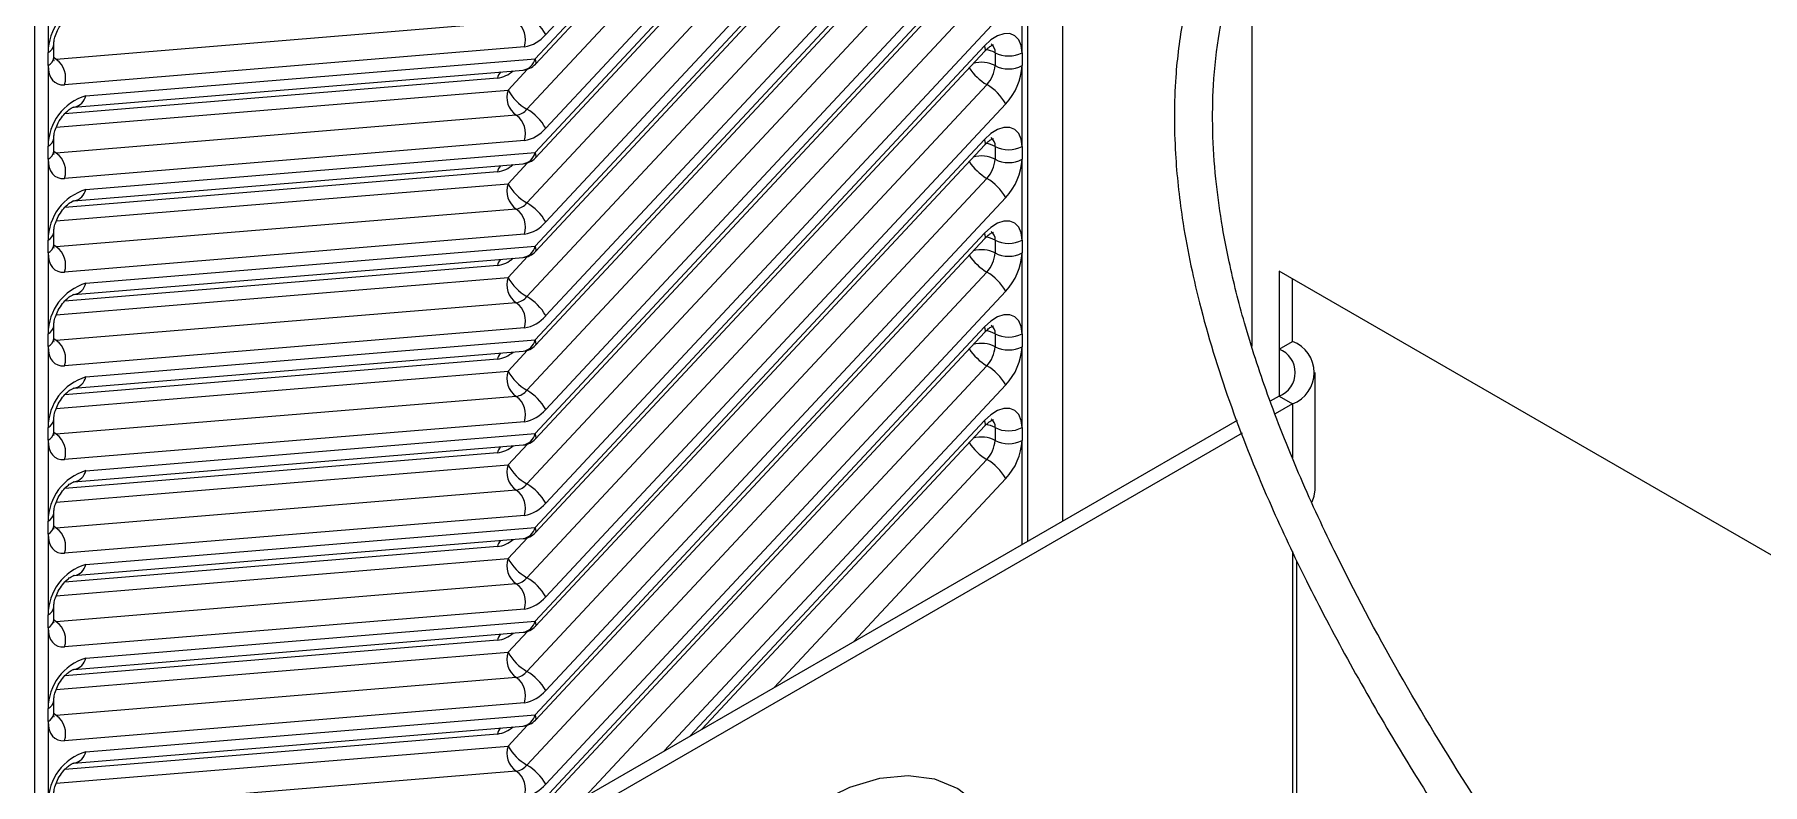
# Model space of a CAD drawing. Extents: x 75 to 2075, y 25 to 1460.
# Drawn here: x 1495.8 to 1608.7, y 928.1 to 977.1 of the extents above; entities that cross this region are included whole.
import ezdxf

# ---------------------------------------------------------------- set-up
doc = ezdxf.new("R2010")
doc.units = 0
doc.header["$LTSCALE"] = 5
doc.linetypes.add('SLD-KATı', pattern=[0])
doc.layers.get('0').update_dxf_attribs({"linetype": 'CONTINUOUS'})

msp = doc.modelspace()

# ---------------------------------------------------------------- linework, layer by layer
at = {"color": 7, "linetype": 'SLD-KATı'}
for p, q in [((1495.762, 1144.369), (1495.762, 906.126)), ((1560.652, 944.012), (1560.652, 1010.76)), ((1559.214, 1009.343), (1529.162, 977.122)), ((1562.937, 945.331), (1562.937, 1008.53)), ((1528.466, 975.534), (1557.822, 1007.009)), ((1528.496, 975.192), (1557.852, 1006.666)), ((1557.982, 1004.466), (1527.93, 972.245)), ((1559.214, 1003.219), (1529.162, 970.998)), ((1528.466, 969.41), (1557.822, 1000.885)), ((1528.496, 969.068), (1557.852, 1000.542)), ((1557.982, 998.342), (1527.93, 966.121)), ((1559.214, 997.095), (1529.162, 964.874)), ((1528.466, 963.286), (1557.822, 994.761)), ((1528.496, 962.944), (1557.852, 994.418)), ((1557.982, 992.218), (1527.93, 959.997)), ((1559.214, 990.971), (1529.162, 958.75)), ((1528.466, 957.162), (1557.822, 988.637)), ((1528.496, 956.819), (1557.852, 988.294)), ((1557.982, 986.094), (1527.93, 953.873)), ((1559.214, 984.847), (1529.162, 952.625)), ((1575.312, 956.752), (1575.312, 983.962)), ((1528.466, 951.038), (1557.822, 982.512)), ((1496.646, 981.224), (1496.646, 975.941)), ((1528.496, 950.695), (1557.852, 982.17)), ((1560.286, 975.935), (1560.286, 981.218)), ((1557.982, 979.97), (1527.93, 947.749)), ((1527.234, 977.967), (1497.182, 975.491)), ((1559.214, 978.723), (1529.162, 946.501)), ((1496.646, 975.099), (1496.646, 975.941)), ((1497.012, 975.61), (1497.012, 976.451)), ((1527.77, 976.318), (1497.718, 973.842)), ((1499.11, 973.115), (1528.466, 975.534)), ((1528.466, 944.914), (1557.822, 976.388)), ((1528.496, 944.571), (1557.852, 976.046)), ((1557.844, 976.039), (1557.852, 976.046)), ((1558.518, 975.935), (1558.518, 975.094)), ((1560.286, 975.935), (1560.286, 975.094)), ((1496.646, 975.099), (1496.646, 969.817)), ((1498.329, 972.38), (1527.685, 974.798)), ((1560.286, 969.811), (1560.286, 975.094)), ((1557.982, 973.846), (1527.93, 941.625)), ((1498.361, 972.383), (1498.329, 972.38)), ((1559.214, 972.599), (1529.162, 940.377)), ((1527.234, 971.843), (1497.182, 969.367)), ((1496.646, 968.975), (1496.646, 969.817)), ((1497.012, 969.486), (1497.012, 970.327)), ((1527.77, 970.194), (1497.718, 967.718)), ((1528.466, 938.79), (1557.822, 970.264)), ((1528.496, 938.447), (1557.852, 969.922)), ((1557.844, 969.915), (1557.852, 969.922)), ((1558.518, 969.811), (1558.518, 968.969)), ((1560.286, 969.811), (1560.286, 968.969)), ((1496.646, 968.975), (1496.646, 963.692)), ((1498.329, 966.256), (1527.685, 968.674)), ((1499.11, 966.991), (1528.466, 969.41)), ((1560.286, 963.687), (1560.286, 968.969)), ((1557.982, 967.722), (1527.93, 935.501)), ((1559.214, 966.475), (1529.162, 934.253)), ((1527.234, 965.719), (1497.182, 963.243)), ((1498.361, 966.259), (1498.329, 966.256)), ((1497.012, 963.362), (1497.012, 964.203)), ((1528.466, 932.666), (1557.822, 964.14)), ((1496.646, 962.851), (1496.646, 963.692)), ((1527.77, 964.07), (1497.718, 961.594)), ((1499.11, 960.867), (1528.466, 963.286)), ((1528.496, 932.323), (1557.852, 963.798)), ((1557.844, 963.791), (1557.852, 963.798)), ((1558.518, 963.687), (1558.518, 962.845)), ((1560.286, 963.687), (1560.286, 962.845)), ((1496.646, 962.851), (1496.646, 957.568)), ((1498.329, 960.132), (1527.685, 962.55)), ((1560.286, 957.562), (1560.286, 962.845)), ((1557.982, 961.598), (1527.93, 929.377)), ((1634.591, 928.459), (1577.08, 961.66)), ((1577.08, 961.66), (1577.08, 956.557)), ((1577.963, 957.067), (1577.963, 961.15)), ((1498.361, 960.135), (1498.329, 960.132)), ((1559.214, 960.351), (1529.162, 928.129)), ((1527.234, 959.595), (1497.182, 957.119)), ((1496.646, 956.727), (1496.646, 957.568)), ((1497.012, 957.238), (1497.012, 958.079)), ((1527.77, 957.946), (1497.718, 955.47)), ((1528.466, 926.541), (1557.822, 958.016)), ((1528.496, 926.199), (1557.852, 957.674)), ((1557.844, 957.667), (1557.852, 957.674)), ((1558.518, 957.562), (1558.518, 956.721)), ((1560.286, 957.562), (1560.286, 956.721)), ((1496.646, 956.727), (1496.646, 951.444)), ((1498.329, 954.008), (1527.685, 956.426)), ((1499.11, 954.743), (1528.466, 957.162)), ((1560.286, 951.438), (1560.286, 956.721)), ((1577.08, 956.557), (1577.963, 957.067)), ((1498.361, 954.011), (1498.329, 954.008)), ((1579.428, 947.371), (1579.428, 955.026)), ((1527.234, 953.471), (1497.182, 950.995)), ((1577.08, 953.495), (1576.502, 953.162)), ((1577.963, 952.985), (1576.83, 952.331)), ((1577.08, 953.495), (1577.963, 952.985)), ((1497.012, 951.114), (1497.012, 951.955)), ((1574.329, 951.907), (1497.53, 907.572)), ((1527.77, 951.821), (1497.718, 949.345)), ((1496.646, 950.603), (1496.646, 951.444)), ((1496.646, 950.603), (1496.646, 945.32)), ((1574.659, 951.077), (1498.414, 907.062)), ((1499.11, 948.619), (1528.466, 951.038)), ((1539.354, 931.716), (1557.852, 951.55)), ((1557.844, 951.543), (1557.852, 951.55)), ((1558.518, 951.438), (1558.518, 950.597)), ((1560.286, 951.438), (1560.286, 950.597)), ((1498.329, 947.884), (1527.685, 950.302)), ((1527.234, 947.347), (1497.182, 944.871)), ((1498.361, 947.887), (1498.329, 947.884)), ((1496.646, 944.479), (1496.646, 945.32)), ((1497.012, 944.989), (1497.012, 945.831)), ((1527.77, 945.697), (1497.718, 943.221)), ((1496.646, 944.479), (1496.646, 939.196)), ((1498.329, 941.76), (1527.685, 944.178)), ((1499.11, 942.495), (1528.466, 944.914)), ((1578.247, 915.636), (1578.247, 942.73)), ((1498.361, 941.763), (1498.329, 941.76)), ((1527.234, 941.223), (1497.182, 938.747)), ((1497.012, 938.865), (1497.012, 939.707)), ((1527.77, 939.573), (1497.718, 937.097)), ((1496.646, 938.355), (1496.646, 939.196)), ((1496.646, 938.355), (1496.646, 933.072)), ((1499.11, 936.371), (1528.466, 938.79)), ((1498.329, 935.635), (1527.685, 938.054)), ((1527.234, 935.099), (1497.182, 932.623)), ((1498.361, 935.639), (1498.329, 935.635)), ((1496.646, 932.231), (1496.646, 933.072)), ((1497.012, 932.741), (1497.012, 933.582)), ((1527.77, 933.449), (1497.718, 930.973)), ((1499.11, 930.247), (1528.466, 932.666)), ((1496.646, 932.231), (1496.646, 926.948)), ((1498.329, 929.511), (1527.685, 931.93)), ((1498.361, 929.515), (1498.329, 929.511)), ((1527.234, 928.975), (1497.182, 926.499))]:
    msp.add_line(p, q, dxfattribs=at)
at = {"color": 8, "linetype": 'SLD-KATı'}
for p, q in [((1526.698, 973.492), (1527.97, 974.856)), ((1497.185, 971.061), (1526.698, 973.492)), ((1526.002, 974.276), (1497.743, 971.948)), ((1526.698, 967.368), (1527.97, 968.732)), ((1526.002, 968.152), (1497.743, 965.824)), ((1497.185, 964.937), (1526.698, 967.368)), ((1526.002, 962.028), (1497.743, 959.7)), ((1526.698, 961.244), (1527.97, 962.608)), ((1497.185, 958.813), (1526.698, 961.244)), ((1526.698, 955.12), (1527.97, 956.484)), ((1577.08, 956.557), (1577.08, 953.495)), ((1497.185, 952.689), (1526.698, 955.12)), ((1526.002, 955.904), (1497.743, 953.576)), ((1557.982, 955.474), (1531.707, 927.302)), ((1559.214, 954.227), (1536.897, 930.298)), ((1577.963, 952.985), (1577.963, 949.455)), ((1538.596, 931.279), (1557.822, 951.892)), ((1560.286, 943.8), (1560.286, 950.597)), ((1526.002, 949.78), (1497.743, 947.452)), ((1526.698, 948.996), (1527.97, 950.36)), ((1497.185, 946.565), (1526.698, 948.996)), ((1557.982, 949.35), (1544.082, 934.446)), ((1559.214, 948.102), (1549.271, 937.442)), ((1526.698, 942.872), (1527.97, 944.236)), ((1497.185, 940.441), (1526.698, 942.872)), ((1526.002, 943.656), (1497.743, 941.328)), ((1577.963, 943.337), (1577.963, 915.918)), ((1526.002, 937.532), (1497.743, 935.204)), ((1526.698, 936.748), (1527.97, 938.112)), ((1497.185, 934.316), (1526.698, 936.748)), ((1526.002, 931.408), (1497.743, 929.08)), ((1526.698, 930.624), (1527.97, 931.987)), ((1497.185, 928.192), (1526.698, 930.624))]:
    msp.add_line(p, q, dxfattribs=at)
at = {"color": 7, "linetype": 'SLD-KATı', "flags": 128}
for points in [[(1560.286, 975.935), (1560.232, 976.403), (1560.074, 976.78), (1559.822, 977.045), (1559.491, 977.18), (1559.101, 977.178), (1558.675, 977.038), (1558.24, 976.77), (1557.822, 976.388)], [(1496.646, 975.099), (1496.665, 974.814), (1496.721, 974.556), (1496.812, 974.331), (1496.938, 974.144), (1497.095, 973.999), (1497.28, 973.899), (1497.489, 973.846), (1497.718, 973.842)], [(1560.286, 969.811), (1560.232, 970.279), (1560.074, 970.656), (1559.822, 970.921), (1559.491, 971.056), (1559.101, 971.054), (1558.675, 970.914), (1558.24, 970.646), (1557.822, 970.264)], [(1496.646, 968.975), (1496.665, 968.69), (1496.721, 968.432), (1496.812, 968.207), (1496.938, 968.02), (1497.095, 967.875), (1497.28, 967.775), (1497.489, 967.722), (1497.718, 967.718)], [(1560.286, 963.687), (1560.232, 964.155), (1560.074, 964.532), (1559.822, 964.797), (1559.491, 964.932), (1559.101, 964.93), (1558.675, 964.79), (1558.24, 964.521), (1557.822, 964.14)], [(1496.646, 962.851), (1496.665, 962.566), (1496.721, 962.308), (1496.812, 962.083), (1496.938, 961.896), (1497.095, 961.751), (1497.28, 961.651), (1497.489, 961.598), (1497.718, 961.594)], [(1560.286, 957.562), (1560.232, 958.031), (1560.074, 958.408), (1559.822, 958.673), (1559.491, 958.808), (1559.101, 958.806), (1558.675, 958.666), (1558.24, 958.397), (1557.822, 958.016)], [(1496.646, 956.727), (1496.665, 956.442), (1496.721, 956.184), (1496.812, 955.959), (1496.938, 955.772), (1497.095, 955.627), (1497.28, 955.527), (1497.489, 955.474), (1497.718, 955.47)], [(1560.286, 951.438), (1560.232, 951.906), (1560.074, 952.284), (1559.822, 952.549), (1559.491, 952.684), (1559.101, 952.682), (1558.675, 952.542), (1558.24, 952.273), (1557.822, 951.892)], [(1496.646, 950.603), (1496.665, 950.318), (1496.721, 950.06), (1496.812, 949.835), (1496.938, 949.648), (1497.095, 949.503), (1497.28, 949.403), (1497.489, 949.35), (1497.718, 949.345)], [(1579.239, 946.584), (1579.376, 946.957), (1579.428, 947.371)], [(1496.646, 944.479), (1496.665, 944.194), (1496.721, 943.936), (1496.812, 943.711), (1496.938, 943.524), (1497.095, 943.379), (1497.28, 943.279), (1497.489, 943.226), (1497.718, 943.221)], [(1496.646, 938.355), (1496.665, 938.07), (1496.721, 937.812), (1496.812, 937.587), (1496.938, 937.4), (1497.095, 937.255), (1497.28, 937.155), (1497.489, 937.102), (1497.718, 937.097)], [(1496.646, 932.231), (1496.665, 931.945), (1496.721, 931.688), (1496.812, 931.463), (1496.938, 931.276), (1497.095, 931.131), (1497.28, 931.031), (1497.489, 930.978), (1497.718, 930.973)], [(1534.528, 901.672), (1534.369, 902.538), (1534.211, 904.762), (1534.369, 907.168), (1534.838, 909.697), (1535.608, 912.287), (1536.659, 914.874), (1537.965, 917.394), (1539.494, 919.785), (1541.209, 921.988), (1543.067, 923.95), (1545.023, 925.621), (1547.027, 926.96), (1549.032, 927.936), (1550.988, 928.522), (1552.846, 928.706), (1554.561, 928.483), (1556.09, 927.857), (1557.396, 926.845), (1558.447, 925.472), (1558.935, 924.508)]]:
    msp.add_lwpolyline(points, dxfattribs=at)
at = {"color": 8, "linetype": 'SLD-KATı', "flags": 128}
for points in [[(1497.182, 975.491), (1497.016, 975.613), (1497.012, 975.616)], [(1528.496, 975.192), (1528.51, 975.21), (1528.532, 975.291), (1528.517, 975.4), (1528.466, 975.534)], [(1557.852, 976.046), (1557.866, 976.065), (1557.888, 976.145), (1557.873, 976.254), (1557.822, 976.388)], [(1557.852, 969.922), (1557.866, 969.941), (1557.888, 970.021), (1557.873, 970.13), (1557.822, 970.264)], [(1497.182, 969.367), (1497.016, 969.488), (1497.012, 969.492)], [(1528.496, 969.068), (1528.51, 969.086), (1528.532, 969.167), (1528.517, 969.276), (1528.466, 969.41)], [(1557.852, 963.798), (1557.866, 963.817), (1557.888, 963.897), (1557.873, 964.006), (1557.822, 964.14)], [(1497.182, 963.243), (1497.016, 963.364), (1497.012, 963.368)], [(1528.496, 962.944), (1528.51, 962.962), (1528.532, 963.043), (1528.517, 963.152), (1528.466, 963.286)], [(1557.852, 957.674), (1557.866, 957.693), (1557.888, 957.773), (1557.873, 957.882), (1557.822, 958.016)], [(1497.182, 957.119), (1497.016, 957.24), (1497.012, 957.244)], [(1528.496, 956.819), (1528.51, 956.838), (1528.532, 956.919), (1528.517, 957.028), (1528.466, 957.162)], [(1557.852, 951.55), (1557.866, 951.569), (1557.888, 951.649), (1557.873, 951.758), (1557.822, 951.892)], [(1497.182, 950.995), (1497.016, 951.116), (1497.012, 951.12)], [(1528.496, 950.695), (1528.51, 950.714), (1528.532, 950.794), (1528.517, 950.904), (1528.466, 951.038)], [(1497.182, 944.871), (1497.016, 944.992), (1497.012, 944.996)], [(1528.496, 944.571), (1528.51, 944.59), (1528.532, 944.67), (1528.517, 944.78), (1528.466, 944.914)], [(1497.182, 938.747), (1497.016, 938.868), (1497.012, 938.872)], [(1528.496, 938.447), (1528.51, 938.466), (1528.532, 938.546), (1528.517, 938.656), (1528.466, 938.79)], [(1497.182, 932.623), (1497.016, 932.744), (1497.012, 932.748)], [(1528.496, 932.323), (1528.51, 932.342), (1528.532, 932.422), (1528.517, 932.532), (1528.466, 932.666)]]:
    msp.add_lwpolyline(points, dxfattribs=at)
at = {"color": 7, "linetype": 'SLD-KATı'}
for centre, radius, start, end in [((1500.099, 975.931), 3.453, 106.63679, 179.84564), ((1526.39, 976.781), 1.456, 341.43504, 54.5512), ((1526.215, 975.443), 3.392, 29.66643, 59.62449), ((1527.383, 978.596), 2.311, 279.63258, 320.36204), ((1496.338, 974.305), 1.456, 341.43504, 54.5512), ((1559.402, 977.641), 1.921, 242.60967, 297.39033), ((1527.582, 976.044), 1.25, 274.70992, 316.99514), ((1556.574, 975.19), 1.947, 316.35189, 357.16539), ((1559.402, 976.799), 1.921, 242.60967, 297.39033), ((1556.397, 975.286), 3.893, 316.35189, 357.16539), ((1528.078, 973.029), 1.456, 161.43504, 234.5512), ((1529.645, 975.171), 3.392, 209.66643, 239.62449), ((1556.267, 970.92), 3.392, 29.66643, 59.62449), ((1500.099, 969.807), 3.453, 106.63679, 179.84564), ((1527.041, 972.982), 1.155, 279.63258, 320.36204), ((1526.215, 969.319), 3.392, 29.66643, 59.62449), ((1526.39, 970.657), 1.456, 341.43504, 54.5512), ((1527.383, 972.472), 2.311, 279.63258, 320.36204), ((1559.402, 971.516), 1.921, 242.60967, 297.39033), ((1496.338, 968.181), 1.456, 341.43504, 54.5512), ((1527.582, 969.92), 1.25, 274.70992, 316.99514), ((1556.574, 969.066), 1.947, 316.35189, 357.16539), ((1559.402, 970.675), 1.921, 242.60967, 297.39033), ((1556.397, 969.162), 3.893, 316.35189, 357.16539), ((1556.267, 964.796), 3.392, 29.66643, 59.62449), ((1500.099, 963.683), 3.453, 106.63679, 179.84564), ((1528.078, 966.905), 1.456, 161.43504, 234.5512), ((1529.645, 969.047), 3.392, 209.66643, 239.62449), ((1527.041, 966.858), 1.155, 279.63258, 320.36204), ((1526.39, 964.533), 1.456, 341.43504, 54.5512), ((1526.215, 963.195), 3.392, 29.66643, 59.62449), ((1527.383, 966.348), 2.311, 279.63258, 320.36204), ((1496.338, 962.057), 1.456, 341.43504, 54.5512), ((1559.402, 965.392), 1.921, 242.60967, 297.39033), ((1527.582, 963.796), 1.25, 274.70992, 316.99514), ((1556.574, 962.942), 1.947, 316.35189, 357.16539), ((1559.402, 964.551), 1.921, 242.60967, 297.39033), ((1556.397, 963.038), 3.893, 316.35189, 357.16539), ((1500.099, 957.559), 3.453, 106.63679, 179.84564), ((1528.078, 960.781), 1.456, 161.43504, 234.5512), ((1529.645, 962.923), 3.392, 209.66643, 239.62449), ((1556.267, 958.672), 3.392, 29.66643, 59.62449), ((1527.041, 960.734), 1.155, 279.63258, 320.36204), ((1526.215, 957.071), 3.392, 29.66643, 59.62449), ((1526.39, 958.409), 1.456, 341.43504, 54.5512), ((1527.383, 960.223), 2.311, 279.63258, 320.36204), ((1559.402, 959.268), 1.921, 242.60967, 297.39033), ((1496.338, 955.933), 1.456, 341.43504, 54.5512), ((1527.582, 957.672), 1.25, 274.70992, 316.99514), ((1556.574, 956.818), 1.947, 316.35189, 357.16539), ((1559.402, 958.427), 1.921, 242.60967, 297.39033), ((1556.397, 956.914), 3.893, 316.35189, 357.16539), ((1576.499, 955.026), 1.637, 290.78342, 69.21658), ((1577.189, 955.026), 2.183, 290.78342, 69.21658), ((1528.078, 954.657), 1.456, 161.43504, 234.5512), ((1529.645, 956.799), 3.392, 209.66643, 239.62449), ((1556.267, 952.548), 3.392, 29.66643, 59.62449), ((1500.099, 951.435), 3.453, 106.63679, 179.84564), ((1527.041, 954.61), 1.155, 279.63258, 320.36204), ((1526.39, 952.285), 1.456, 341.43504, 54.5512), ((1526.215, 950.947), 3.392, 29.66643, 59.62449), ((1527.383, 954.099), 2.311, 279.63258, 320.36204), ((1496.338, 949.809), 1.456, 341.43504, 54.5512), ((1527.582, 951.548), 1.25, 274.70992, 316.99514), ((1556.574, 950.694), 1.947, 316.35189, 357.16539), ((1559.402, 953.144), 1.921, 242.60967, 297.39033), ((1559.402, 952.303), 1.921, 242.60967, 297.39033), ((1556.397, 950.79), 3.893, 316.35189, 357.16539), ((1500.099, 945.311), 3.453, 106.63679, 179.84564), ((1528.078, 948.533), 1.456, 161.43504, 234.5512), ((1529.645, 950.675), 3.392, 209.66643, 239.62449), ((1556.267, 946.424), 3.392, 29.66643, 59.62449), ((1527.041, 948.486), 1.155, 279.63258, 320.36204), ((1526.39, 946.161), 1.456, 341.43504, 54.5512), ((1526.215, 944.823), 3.392, 29.66643, 59.62449), ((1527.383, 947.975), 2.311, 279.63258, 320.36204), ((1496.338, 943.685), 1.456, 341.43504, 54.5512), ((1527.582, 945.424), 1.25, 274.70992, 316.99514), ((1528.078, 942.409), 1.456, 161.43504, 234.5512), ((1529.645, 944.551), 3.392, 209.66643, 239.62449), ((1500.099, 939.187), 3.453, 106.63679, 179.84564), ((1527.041, 942.362), 1.155, 279.63258, 320.36204), ((1526.215, 938.699), 3.392, 29.66643, 59.62449), ((1526.39, 940.037), 1.456, 341.43504, 54.5512), ((1527.383, 941.851), 2.311, 279.63258, 320.36204), ((1496.338, 937.561), 1.456, 341.43504, 54.5512), ((1527.582, 939.3), 1.25, 274.70992, 316.99514), ((1500.099, 933.063), 3.453, 106.63679, 179.84564), ((1528.078, 936.285), 1.456, 161.43504, 234.5512), ((1529.645, 938.427), 3.392, 209.66643, 239.62449), ((1527.041, 936.238), 1.155, 279.63258, 320.36204), ((1526.39, 933.913), 1.456, 341.43504, 54.5512), ((1526.215, 932.575), 3.392, 29.66643, 59.62449), ((1527.383, 935.727), 2.311, 279.63258, 320.36204), ((1496.338, 931.437), 1.456, 341.43504, 54.5512), ((1527.582, 933.176), 1.25, 274.70992, 316.99514), ((1528.078, 930.161), 1.456, 161.43504, 234.5512), ((1529.645, 932.303), 3.392, 209.66643, 239.62449), ((1500.099, 926.939), 3.453, 106.63679, 179.84564), ((1527.041, 930.114), 1.155, 279.63258, 320.36204), ((1526.215, 926.45), 3.392, 29.66643, 59.62449), ((1526.39, 927.789), 1.456, 341.43504, 54.5512), ((1527.383, 929.603), 2.311, 279.63258, 320.36204)]:
    msp.add_arc(centre, radius, start, end, dxfattribs=at)
at = {"color": 8, "linetype": 'SLD-KATı'}
for centre, radius, start, end in [((1496.386, 976.514), 0.629, 294.39568, 354.06434), ((1496.387, 975.672), 0.629, 294.37466, 354.3052), ((1527.539, 975.736), 0.949, 278.8405, 347.70636), ((1557.721, 974.481), 1.658, 61.26972, 82.85223), ((1557.919, 976.008), 0.604, 352.99574, 55.76903), ((1525.732, 976.244), 1.986, 277.80903, 310.99923), ((1527.17, 973.936), 1.216, 142.47611, 163.73984), ((1559.809, 976.91), 3.567, 213.33503, 239.18867), ((1557.629, 973.372), 1.938, 62.6955, 106.01381), ((1498.177, 973.321), 0.956, 281.10753, 347.56451), ((1496.386, 970.39), 0.629, 294.39568, 354.06434), ((1557.721, 968.357), 1.658, 61.26972, 82.85223), ((1557.919, 969.884), 0.604, 352.99574, 55.76903), ((1496.387, 969.548), 0.629, 294.37466, 354.3052), ((1527.539, 969.612), 0.949, 278.8405, 347.70636), ((1559.809, 970.786), 3.567, 213.33503, 239.18867), ((1557.629, 967.248), 1.938, 62.6955, 106.01381), ((1525.732, 970.12), 1.986, 277.80903, 310.99923), ((1527.17, 967.811), 1.216, 142.47611, 163.73984), ((1498.177, 967.197), 0.956, 281.10753, 347.56451), ((1496.386, 964.266), 0.629, 294.39568, 354.06434), ((1557.919, 963.76), 0.604, 352.99574, 55.76903), ((1496.387, 963.424), 0.629, 294.37466, 354.3052), ((1527.539, 963.488), 0.949, 278.8405, 347.70636), ((1557.629, 961.124), 1.938, 62.6955, 106.01381), ((1557.721, 962.233), 1.658, 61.26972, 82.85223), ((1525.732, 963.996), 1.986, 277.80903, 310.99923), ((1527.17, 961.687), 1.216, 142.47611, 163.73984), ((1559.809, 964.662), 3.567, 213.33503, 239.18867), ((1498.177, 961.073), 0.956, 281.10753, 347.56451), ((1496.386, 958.142), 0.629, 294.39568, 354.06434), ((1557.721, 956.109), 1.658, 61.26972, 82.85223), ((1557.919, 957.636), 0.604, 352.99574, 55.76903), ((1496.387, 957.3), 0.629, 294.37466, 354.3052), ((1525.732, 957.872), 1.986, 277.80903, 310.99923), ((1527.17, 955.563), 1.216, 142.47611, 163.73984), ((1527.539, 957.364), 0.949, 278.8405, 347.70636), ((1559.809, 958.538), 3.567, 213.33503, 239.18867), ((1557.629, 955), 1.938, 62.6955, 106.01381), ((1498.177, 954.949), 0.956, 281.10753, 347.56451), ((1496.386, 952.018), 0.629, 294.39568, 354.06434), ((1557.919, 951.512), 0.604, 352.99574, 55.76903), ((1496.387, 951.176), 0.629, 294.37466, 354.3052), ((1527.539, 951.24), 0.949, 278.8405, 347.70636), ((1557.629, 948.876), 1.938, 62.6955, 106.01381), ((1557.721, 949.985), 1.658, 61.26972, 82.85223), ((1525.732, 951.748), 1.986, 277.80903, 310.99923), ((1527.17, 949.439), 1.216, 142.47611, 163.73984), ((1559.809, 952.414), 3.567, 213.33503, 239.18867), ((1498.177, 948.825), 0.956, 281.10753, 347.56451), ((1496.386, 945.894), 0.629, 294.39568, 354.06434), ((1496.387, 945.052), 0.629, 294.37466, 354.3052), ((1525.732, 945.624), 1.986, 277.80903, 310.99923), ((1527.17, 943.315), 1.216, 142.47611, 163.73984), ((1527.539, 945.116), 0.949, 278.8405, 347.70636), ((1498.177, 942.701), 0.956, 281.10753, 347.56451), ((1496.386, 939.77), 0.629, 294.39568, 354.06434), ((1496.387, 938.928), 0.629, 294.37466, 354.3052), ((1527.539, 938.992), 0.949, 278.8405, 347.70636), ((1525.732, 939.499), 1.986, 277.80903, 310.99923), ((1527.17, 937.191), 1.216, 142.47611, 163.73984), ((1498.177, 936.577), 0.956, 281.10753, 347.56451), ((1496.386, 933.645), 0.629, 294.39568, 354.06434), ((1496.387, 932.804), 0.629, 294.37466, 354.3052), ((1527.539, 932.868), 0.949, 278.8405, 347.70636), ((1525.732, 933.375), 1.986, 277.80903, 310.99923), ((1527.17, 931.067), 1.216, 142.47611, 163.73984), ((1498.177, 930.453), 0.956, 281.10753, 347.56451)]:
    msp.add_arc(centre, radius, start, end, dxfattribs=at)
at = {"color": 7, "linetype": 'SLD-KATı'}
for points, knots in [([(1573.687, 986.523), (1573.022, 985.107), (1571.778, 982.457), (1570.754, 978.306), (1570.213, 974.009), (1570.209, 969.652), (1570.737, 964.714), (1571.848, 959.3), (1573.75, 953.111), (1576.135, 947.144), (1578.71, 941.647), (1581.355, 936.583), (1584.15, 931.696), (1586.787, 927.397), (1589.275, 923.534), (1591.984, 919.492), (1595.19, 914.917), (1598.87, 909.883), (1602.633, 904.935), (1605.744, 900.955), (1607.53, 898.737), (1608.08, 898.054)], [0, 0, 0, 0, 0.0570054, 0.1066947, 0.1500871, 0.205388, 0.2507982, 0.3094482, 0.377527, 0.4466648, 0.4993869, 0.5544935, 0.6115716, 0.6607079, 0.6983119, 0.7422034, 0.7987549, 0.8565985, 0.9187756, 0.9749875, 1, 1, 1, 1]), ([(1609.67, 900.073), (1609.083, 900.802), (1607.152, 903.199), (1603.321, 908.129), (1598.606, 914.421), (1593.835, 921.177), (1589.318, 927.995), (1584.832, 935.388), (1581.099, 942.383), (1578.299, 948.465), (1576.328, 953.443), (1574.83, 958.057), (1573.878, 961.828), (1573.284, 964.961), (1572.901, 967.827), (1572.707, 970.813), (1572.755, 974.034), (1573.153, 977.526), (1574.084, 981.479), (1575.268, 984.008), (1575.91, 985.379)], [0, 0, 0, 0, 0.02749142, 0.0904776, 0.18257131, 0.2570064, 0.33191965, 0.42185735, 0.51116638, 0.56725608, 0.6235593, 0.67479575, 0.71837028, 0.74735884, 0.77846854, 0.81417458, 0.84887102, 0.89089861, 0.94085606, 1, 1, 1, 1]), ([(1497.012, 976.451), (1497.016, 976.525), (1497.024, 976.692), (1497.117, 977.062), (1497.307, 977.497), (1497.586, 977.927), (1497.894, 978.252), (1498.151, 978.439), (1498.309, 978.502), (1498.32, 978.502), (1498.324, 978.503)], [0, 0, 0, 0, 0.10335709, 0.23207799, 0.37352143, 0.52334537, 0.6732256, 0.79636105, 0.91212921, 1, 1, 1, 1]), ([(1497.025, 975.438), (1497.028, 975.432), (1497.046, 975.409), (1497.014, 975.488), (1497.013, 975.584), (1497.012, 975.61)], [0, 0, 0, 0, 0.1751009, 0.7780715, 1, 1, 1, 1]), ([(1557.852, 976.046), (1557.926, 976.119), (1558.086, 976.277), (1558.306, 976.42), (1558.438, 976.457), (1558.421, 976.456), (1558.416, 976.456)], [0, 0, 0, 0, 0.25832695, 0.55710948, 0.8769372, 1, 1, 1, 1]), ([(1497.012, 970.327), (1497.016, 970.401), (1497.024, 970.567), (1497.117, 970.938), (1497.307, 971.373), (1497.586, 971.803), (1497.894, 972.128), (1498.151, 972.315), (1498.309, 972.378), (1498.32, 972.378), (1498.324, 972.379)], [0, 0, 0, 0, 0.1033571, 0.232078, 0.3735214, 0.5233454, 0.6732256, 0.796361, 0.9121292, 1, 1, 1, 1]), ([(1557.852, 969.922), (1557.926, 969.995), (1558.086, 970.153), (1558.306, 970.296), (1558.438, 970.333), (1558.421, 970.332), (1558.416, 970.332)], [0, 0, 0, 0, 0.258327, 0.5571095, 0.8769372, 1, 1, 1, 1]), ([(1497.025, 969.314), (1497.028, 969.308), (1497.046, 969.284), (1497.014, 969.364), (1497.013, 969.46), (1497.012, 969.486)], [0, 0, 0, 0, 0.1751009, 0.7780715, 1, 1, 1, 1]), ([(1497.012, 964.203), (1497.016, 964.277), (1497.024, 964.443), (1497.117, 964.814), (1497.307, 965.249), (1497.586, 965.679), (1497.894, 966.004), (1498.151, 966.191), (1498.309, 966.254), (1498.32, 966.254), (1498.324, 966.255)], [0, 0, 0, 0, 0.1033571, 0.232078, 0.3735214, 0.5233454, 0.6732256, 0.796361, 0.9121292, 1, 1, 1, 1]), ([(1557.852, 963.798), (1557.926, 963.871), (1558.086, 964.029), (1558.306, 964.172), (1558.438, 964.209), (1558.421, 964.208), (1558.416, 964.208)], [0, 0, 0, 0, 0.25832695, 0.55710948, 0.8769372, 1, 1, 1, 1]), ([(1497.025, 963.19), (1497.028, 963.184), (1497.046, 963.16), (1497.014, 963.24), (1497.013, 963.336), (1497.012, 963.362)], [0, 0, 0, 0, 0.17510088, 0.7780715, 1, 1, 1, 1]), ([(1497.012, 958.079), (1497.016, 958.153), (1497.024, 958.319), (1497.117, 958.69), (1497.307, 959.125), (1497.586, 959.555), (1497.894, 959.88), (1498.151, 960.067), (1498.309, 960.13), (1498.32, 960.13), (1498.324, 960.131)], [0, 0, 0, 0, 0.1033571, 0.232078, 0.3735214, 0.5233454, 0.6732256, 0.796361, 0.9121292, 1, 1, 1, 1]), ([(1557.852, 957.674), (1557.926, 957.747), (1558.086, 957.905), (1558.306, 958.048), (1558.438, 958.085), (1558.421, 958.084), (1558.416, 958.084)], [0, 0, 0, 0, 0.258327, 0.5571095, 0.8769372, 1, 1, 1, 1]), ([(1497.025, 957.066), (1497.028, 957.06), (1497.046, 957.036), (1497.014, 957.116), (1497.013, 957.212), (1497.012, 957.238)], [0, 0, 0, 0, 0.1751009, 0.7780715, 1, 1, 1, 1]), ([(1497.012, 951.955), (1497.016, 952.029), (1497.024, 952.195), (1497.117, 952.566), (1497.307, 953.001), (1497.586, 953.431), (1497.894, 953.756), (1498.151, 953.943), (1498.309, 954.006), (1498.32, 954.006), (1498.324, 954.006)], [0, 0, 0, 0, 0.1033571, 0.232078, 0.3735214, 0.5233454, 0.6732256, 0.796361, 0.9121292, 1, 1, 1, 1]), ([(1557.852, 951.55), (1557.926, 951.623), (1558.086, 951.781), (1558.306, 951.924), (1558.438, 951.961), (1558.421, 951.96), (1558.416, 951.96)], [0, 0, 0, 0, 0.25832695, 0.55710948, 0.8769372, 1, 1, 1, 1]), ([(1497.025, 950.942), (1497.028, 950.936), (1497.046, 950.912), (1497.014, 950.992), (1497.013, 951.088), (1497.012, 951.114)], [0, 0, 0, 0, 0.1751009, 0.7780715, 1, 1, 1, 1]), ([(1497.012, 945.831), (1497.016, 945.905), (1497.024, 946.071), (1497.117, 946.442), (1497.307, 946.877), (1497.586, 947.307), (1497.894, 947.632), (1498.151, 947.818), (1498.309, 947.882), (1498.32, 947.882), (1498.324, 947.882)], [0, 0, 0, 0, 0.1033571, 0.232078, 0.3735214, 0.5233454, 0.6732256, 0.796361, 0.9121292, 1, 1, 1, 1]), ([(1497.025, 944.818), (1497.028, 944.812), (1497.046, 944.788), (1497.014, 944.868), (1497.013, 944.964), (1497.012, 944.989)], [0, 0, 0, 0, 0.1751009, 0.7780715, 1, 1, 1, 1]), ([(1497.012, 939.707), (1497.016, 939.781), (1497.024, 939.947), (1497.117, 940.318), (1497.307, 940.753), (1497.586, 941.182), (1497.894, 941.508), (1498.151, 941.694), (1498.309, 941.758), (1498.32, 941.758), (1498.324, 941.758)], [0, 0, 0, 0, 0.1033571, 0.232078, 0.3735214, 0.5233454, 0.6732256, 0.796361, 0.9121292, 1, 1, 1, 1]), ([(1497.025, 938.694), (1497.028, 938.688), (1497.046, 938.664), (1497.014, 938.744), (1497.013, 938.84), (1497.012, 938.865)], [0, 0, 0, 0, 0.1751009, 0.7780715, 1, 1, 1, 1]), ([(1497.012, 933.582), (1497.016, 933.657), (1497.024, 933.823), (1497.117, 934.194), (1497.307, 934.629), (1497.586, 935.058), (1497.894, 935.384), (1498.151, 935.57), (1498.309, 935.634), (1498.32, 935.634), (1498.324, 935.634)], [0, 0, 0, 0, 0.1033571, 0.232078, 0.3735214, 0.5233454, 0.6732256, 0.796361, 0.9121292, 1, 1, 1, 1]), ([(1497.025, 932.569), (1497.028, 932.564), (1497.046, 932.54), (1497.014, 932.62), (1497.013, 932.716), (1497.012, 932.741)], [0, 0, 0, 0, 0.1751009, 0.7780715, 1, 1, 1, 1]), ([(1497.012, 927.458), (1497.016, 927.533), (1497.024, 927.699), (1497.117, 928.069), (1497.307, 928.505), (1497.586, 928.934), (1497.894, 929.26), (1498.151, 929.446), (1498.309, 929.509), (1498.32, 929.51), (1498.324, 929.51)], [0, 0, 0, 0, 0.10335709, 0.23207799, 0.37352143, 0.52334537, 0.6732256, 0.79636105, 0.91212921, 1, 1, 1, 1])]:
    msp.add_open_spline(points, degree=3, knots=knots, dxfattribs=at)

doc.saveas('drawing.dxf')
